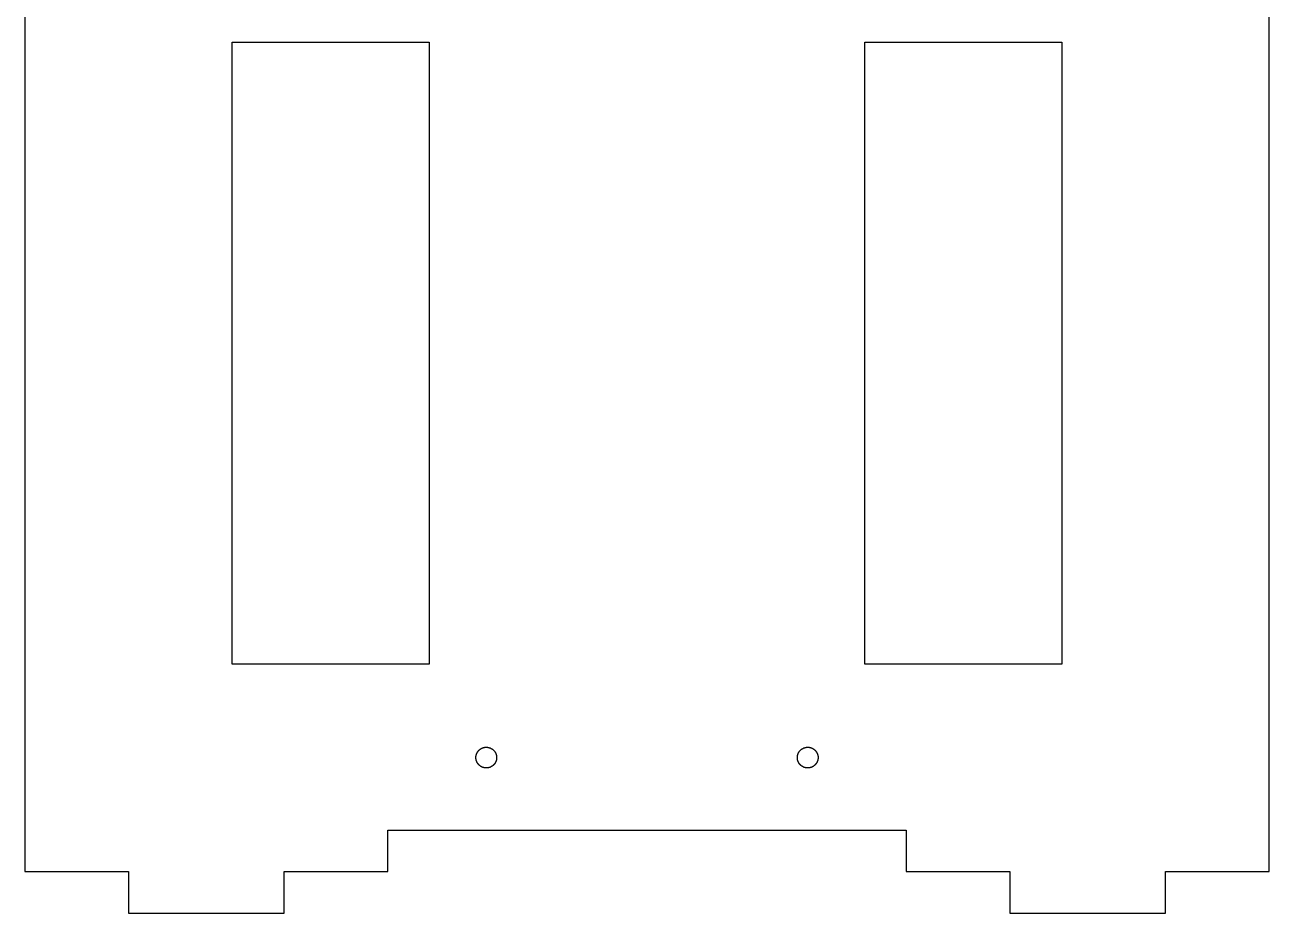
# Model space of a CAD drawing. Header units: metres. Extents: x 0 to 240, y -8 to 326.
# Drawn here: x 0 to 240, y -8 to 163.3 of the extents above; entities that cross this region are included whole.
import ezdxf

# ---------------------------------------------------------------- set-up
doc = ezdxf.new("R2010")
doc.units = ezdxf.units.M

msp = doc.modelspace()

# ---------------------------------------------------------------- linework, layer by layer
for p, q in [((0, 318), (0, 0)), ((240, 0), (240, 318)), ((40, 40), (40, 160)), ((40, 160), (78, 160)), ((78, 160), (78, 40)), ((162, 40), (162, 160)), ((162, 160), (200, 160)), ((200, 160), (200, 40)), ((78, 40), (40, 40)), ((200, 40), (162, 40)), ((88.9651, 23.9997), (89, 24)), ((89, 24), (89.0349, 23.9997)), ((150.965, 23.9997), (151, 24)), ((151, 24), (151.035, 23.9997)), ((87, 22), (87.0003, 22.0349)), ((87.0003, 21.9651), (87, 22)), ((87.0003, 22.0349), (87.0012, 22.0698)), ((87.0012, 21.9302), (87.0003, 21.9651)), ((87.0012, 22.0698), (87.0027, 22.1047)), ((87.0027, 21.8953), (87.0012, 21.9302)), ((87.0027, 22.1047), (87.0049, 22.1395)), ((87.0049, 21.8605), (87.0027, 21.8953)), ((87.0049, 22.1395), (87.0076, 22.1743)), ((87.0076, 21.8257), (87.0049, 21.8605)), ((87.0076, 22.1743), (87.011, 22.209)), ((87.011, 21.7909), (87.0076, 21.8257)), ((87.011, 22.209), (87.0149, 22.2437)), ((87.0149, 21.7563), (87.011, 21.7909)), ((87.0149, 22.2437), (87.0195, 22.2783)), ((87.0195, 21.7216), (87.0149, 21.7563)), ((87.0195, 22.2783), (87.0246, 22.3129)), ((87.0246, 21.6871), (87.0195, 21.7216)), ((87.0246, 22.3129), (87.0304, 22.3473)), ((87.0304, 21.6527), (87.0246, 21.6871)), ((87.0304, 22.3473), (87.0367, 22.3816)), ((87.0367, 21.6184), (87.0304, 21.6527)), ((87.0367, 22.3816), (87.0437, 22.4158)), ((87.0437, 21.5842), (87.0367, 21.6184)), ((87.0437, 22.4158), (87.0513, 22.4499)), ((87.0513, 22.4499), (87.0594, 22.4838)), ((87.0594, 22.4838), (87.0681, 22.5176)), ((87.0681, 22.5176), (87.0775, 22.5513)), ((87.0775, 22.5513), (87.0874, 22.5847)), ((87.0874, 22.5847), (87.0979, 22.618)), ((87.0979, 22.618), (87.109, 22.6511)), ((87.109, 22.6511), (87.1206, 22.684)), ((87.1206, 22.684), (87.1328, 22.7167)), ((87.1328, 22.7167), (87.1456, 22.7492)), ((87.1456, 22.7492), (87.159, 22.7814)), ((87.159, 22.7814), (87.1729, 22.8135)), ((87.1729, 22.8135), (87.1874, 22.8452)), ((87.1874, 22.8452), (87.2024, 22.8767)), ((87.2024, 22.8767), (87.218, 22.908)), ((87.218, 22.908), (87.2341, 22.9389)), ((87.2341, 22.9389), (87.2508, 22.9696)), ((87.2508, 22.9696), (87.2679, 23)), ((87.2679, 23), (87.2857, 23.0301)), ((87.2857, 23.0301), (87.3039, 23.0598)), ((87.3039, 23.0598), (87.3227, 23.0893)), ((87.3227, 23.0893), (87.3419, 23.1184)), ((87.3419, 23.1184), (87.3617, 23.1471)), ((87.3617, 23.1471), (87.382, 23.1756)), ((87.382, 23.1756), (87.4027, 23.2036)), ((87.4027, 23.2036), (87.424, 23.2313)), ((87.424, 23.2313), (87.4457, 23.2586)), ((87.4457, 23.2586), (87.4679, 23.2856)), ((87.4679, 23.2856), (87.4906, 23.3121)), ((87.4906, 23.3121), (87.5137, 23.3383)), ((87.5137, 23.3383), (87.5373, 23.364)), ((87.5373, 23.364), (87.5613, 23.3893)), ((87.5613, 23.3893), (87.5858, 23.4142)), ((87.5858, 23.4142), (87.6107, 23.4387)), ((87.6107, 23.4387), (87.636, 23.4627)), ((87.636, 23.4627), (87.6617, 23.4863)), ((87.6617, 23.4863), (87.6879, 23.5094)), ((87.6879, 23.5094), (87.7144, 23.5321)), ((87.7144, 23.5321), (87.7413, 23.5543)), ((87.7413, 23.5543), (87.7687, 23.576)), ((87.7687, 23.576), (87.7964, 23.5973)), ((87.7964, 23.5973), (87.8244, 23.618)), ((87.8244, 23.618), (87.8528, 23.6383)), ((87.8528, 23.6383), (87.8816, 23.6581)), ((87.8816, 23.6581), (87.9107, 23.6773)), ((87.9107, 23.6773), (87.9402, 23.6961)), ((87.9402, 23.6961), (87.9699, 23.7143)), ((87.9699, 23.7143), (88, 23.732)), ((88, 23.732), (88.0304, 23.7492)), ((88.0304, 23.7492), (88.0611, 23.7659)), ((88.0611, 23.7659), (88.092, 23.782)), ((88.092, 23.782), (88.1233, 23.7976)), ((88.1233, 23.7976), (88.1548, 23.8126)), ((88.1548, 23.8126), (88.1865, 23.8271)), ((88.1865, 23.8271), (88.2185, 23.841)), ((88.2185, 23.841), (88.2508, 23.8544)), ((88.2508, 23.8544), (88.2833, 23.8672)), ((88.2833, 23.8672), (88.3159, 23.8794)), ((88.3159, 23.8794), (88.3489, 23.891)), ((88.3489, 23.891), (88.382, 23.9021)), ((88.382, 23.9021), (88.4153, 23.9126)), ((88.4153, 23.9126), (88.4487, 23.9225)), ((88.4487, 23.9225), (88.4824, 23.9318)), ((88.4824, 23.9318), (88.5162, 23.9406)), ((88.5162, 23.9406), (88.5501, 23.9487)), ((88.5501, 23.9487), (88.5842, 23.9563)), ((88.5842, 23.9563), (88.6184, 23.9632)), ((88.6184, 23.9632), (88.6527, 23.9696)), ((88.6527, 23.9696), (88.6871, 23.9754)), ((88.6871, 23.9754), (88.7216, 23.9805)), ((88.7216, 23.9805), (88.7563, 23.9851)), ((88.7563, 23.9851), (88.7909, 23.989)), ((88.7909, 23.989), (88.8257, 23.9924)), ((88.8257, 23.9924), (88.8605, 23.9951)), ((88.8605, 23.9951), (88.8953, 23.9973)), ((88.8953, 23.9973), (88.9302, 23.9988)), ((88.9302, 23.9988), (88.9651, 23.9997)), ((89.0349, 23.9997), (89.0698, 23.9988)), ((89.0698, 23.9988), (89.1047, 23.9973)), ((89.1047, 23.9973), (89.1395, 23.9951)), ((89.1395, 23.9951), (89.1743, 23.9924)), ((89.1743, 23.9924), (89.2091, 23.989)), ((89.2091, 23.989), (89.2437, 23.9851)), ((89.2437, 23.9851), (89.2783, 23.9805)), ((89.2783, 23.9805), (89.3129, 23.9754)), ((89.3129, 23.9754), (89.3473, 23.9696)), ((89.3473, 23.9696), (89.3816, 23.9632)), ((89.3816, 23.9632), (89.4158, 23.9563)), ((89.4158, 23.9563), (89.4499, 23.9487)), ((89.4499, 23.9487), (89.4838, 23.9406)), ((89.4838, 23.9406), (89.5176, 23.9318)), ((89.5176, 23.9318), (89.5513, 23.9225)), ((89.5513, 23.9225), (89.5847, 23.9126)), ((89.5847, 23.9126), (89.618, 23.9021)), ((89.618, 23.9021), (89.6511, 23.891)), ((89.6511, 23.891), (89.684, 23.8794)), ((89.684, 23.8794), (89.7167, 23.8672)), ((89.7167, 23.8672), (89.7492, 23.8544)), ((89.7492, 23.8544), (89.7815, 23.841)), ((89.7815, 23.841), (89.8135, 23.8271)), ((89.8135, 23.8271), (89.8452, 23.8126)), ((89.8452, 23.8126), (89.8767, 23.7976)), ((89.8767, 23.7976), (89.908, 23.782)), ((89.908, 23.782), (89.9389, 23.7659)), ((89.9389, 23.7659), (89.9696, 23.7492)), ((89.9696, 23.7492), (90, 23.732)), ((90, 23.732), (90.0301, 23.7143)), ((90.0301, 23.7143), (90.0598, 23.6961)), ((90.0598, 23.6961), (90.0893, 23.6773)), ((90.0893, 23.6773), (90.1184, 23.6581)), ((90.1184, 23.6581), (90.1472, 23.6383)), ((90.1472, 23.6383), (90.1756, 23.618)), ((90.1756, 23.618), (90.2036, 23.5973)), ((90.2036, 23.5973), (90.2313, 23.576)), ((90.2313, 23.576), (90.2586, 23.5543)), ((90.2586, 23.5543), (90.2856, 23.5321)), ((90.2856, 23.5321), (90.3121, 23.5094)), ((90.3121, 23.5094), (90.3383, 23.4863)), ((90.3383, 23.4863), (90.364, 23.4627)), ((90.364, 23.4627), (90.3893, 23.4387)), ((90.3893, 23.4387), (90.4142, 23.4142)), ((90.4142, 23.4142), (90.4387, 23.3893)), ((90.4387, 23.3893), (90.4627, 23.364)), ((90.4627, 23.364), (90.4863, 23.3383)), ((90.4863, 23.3383), (90.5094, 23.3121)), ((90.5094, 23.3121), (90.5321, 23.2856)), ((90.5321, 23.2856), (90.5543, 23.2586)), ((90.5543, 23.2586), (90.576, 23.2313)), ((90.576, 23.2313), (90.5973, 23.2036)), ((90.5973, 23.2036), (90.618, 23.1756)), ((90.618, 23.1756), (90.6383, 23.1471)), ((90.6383, 23.1471), (90.6581, 23.1184)), ((90.6581, 23.1184), (90.6773, 23.0893)), ((90.6773, 23.0893), (90.6961, 23.0598)), ((90.6961, 23.0598), (90.7143, 23.0301)), ((90.7143, 23.0301), (90.732, 23)), ((90.732, 23), (90.7492, 22.9696)), ((90.7492, 22.9696), (90.7659, 22.9389)), ((90.7659, 22.9389), (90.782, 22.908)), ((90.782, 22.908), (90.7976, 22.8767)), ((90.7976, 22.8767), (90.8126, 22.8452)), ((90.8126, 22.8452), (90.8271, 22.8135)), ((90.8271, 22.8135), (90.841, 22.7814)), ((90.841, 22.7814), (90.8544, 22.7492)), ((90.8544, 22.7492), (90.8672, 22.7167)), ((90.8672, 22.7167), (90.8794, 22.684)), ((90.8794, 22.684), (90.891, 22.6511)), ((90.891, 22.6511), (90.9021, 22.618)), ((90.9021, 22.618), (90.9126, 22.5847)), ((90.9126, 22.5847), (90.9225, 22.5513)), ((90.9225, 22.5513), (90.9319, 22.5176)), ((90.9319, 22.5176), (90.9406, 22.4838)), ((90.9406, 22.4838), (90.9487, 22.4499)), ((90.9487, 22.4499), (90.9563, 22.4158)), ((90.9563, 22.4158), (90.9633, 22.3816)), ((90.9633, 21.6184), (90.9563, 21.5842)), ((90.9633, 22.3816), (90.9696, 22.3473)), ((90.9696, 21.6527), (90.9633, 21.6184)), ((90.9696, 22.3473), (90.9754, 22.3129)), ((90.9754, 21.6871), (90.9696, 21.6527)), ((90.9754, 22.3129), (90.9805, 22.2783)), ((90.9805, 21.7216), (90.9754, 21.6871)), ((90.9805, 22.2783), (90.9851, 22.2437)), ((90.9851, 21.7563), (90.9805, 21.7216)), ((90.9851, 22.2437), (90.989, 22.209)), ((90.989, 21.7909), (90.9851, 21.7563)), ((90.989, 22.209), (90.9924, 22.1743)), ((90.9924, 21.8257), (90.989, 21.7909)), ((90.9924, 22.1743), (90.9951, 22.1395)), ((90.9951, 21.8605), (90.9924, 21.8257)), ((90.9951, 22.1395), (90.9973, 22.1047)), ((90.9973, 21.8953), (90.9951, 21.8605)), ((90.9973, 22.1047), (90.9988, 22.0698)), ((90.9988, 21.9302), (90.9973, 21.8953)), ((90.9988, 22.0698), (90.9997, 22.0349)), ((90.9997, 21.9651), (90.9988, 21.9302)), ((90.9997, 22.0349), (91, 22)), ((91, 22), (90.9997, 21.9651)), ((149, 22.0349), (149.001, 22.0698)), ((149, 22), (149, 22.0349)), ((149, 21.9651), (149, 22)), ((149.001, 21.9302), (149, 21.9651)), ((149.001, 22.0698), (149.003, 22.1047)), ((149.003, 21.8953), (149.001, 21.9302)), ((149.003, 22.1047), (149.005, 22.1395)), ((149.005, 21.8605), (149.003, 21.8953)), ((149.005, 22.1395), (149.008, 22.1743)), ((149.008, 21.8257), (149.005, 21.8605)), ((149.008, 22.1743), (149.011, 22.209)), ((149.011, 21.7909), (149.008, 21.8257)), ((149.011, 22.209), (149.015, 22.2437)), ((149.015, 21.7563), (149.011, 21.7909)), ((149.015, 22.2437), (149.019, 22.2783)), ((149.019, 21.7216), (149.015, 21.7563)), ((149.019, 22.2783), (149.025, 22.3129)), ((149.025, 21.6871), (149.019, 21.7216)), ((149.025, 22.3129), (149.03, 22.3473)), ((149.03, 21.6527), (149.025, 21.6871)), ((149.03, 22.3473), (149.037, 22.3816)), ((149.037, 21.6184), (149.03, 21.6527)), ((149.037, 22.3816), (149.044, 22.4158)), ((149.044, 21.5842), (149.037, 21.6184)), ((149.044, 22.4158), (149.051, 22.4499)), ((149.051, 22.4499), (149.059, 22.4838)), ((149.059, 22.4838), (149.068, 22.5176)), ((149.068, 22.5176), (149.077, 22.5513)), ((149.077, 22.5513), (149.087, 22.5847)), ((149.087, 22.5847), (149.098, 22.618)), ((149.098, 22.618), (149.109, 22.6511)), ((149.109, 22.6511), (149.121, 22.684)), ((149.121, 22.684), (149.133, 22.7167)), ((149.133, 22.7167), (149.146, 22.7492)), ((149.146, 22.7492), (149.159, 22.7814)), ((149.159, 22.7814), (149.173, 22.8135)), ((149.173, 22.8135), (149.187, 22.8452)), ((149.187, 22.8452), (149.202, 22.8767)), ((149.202, 22.8767), (149.218, 22.908)), ((149.218, 22.908), (149.234, 22.9389)), ((149.234, 22.9389), (149.251, 22.9696)), ((149.251, 22.9696), (149.268, 23)), ((149.268, 23), (149.286, 23.0301)), ((149.286, 23.0301), (149.304, 23.0598)), ((149.304, 23.0598), (149.323, 23.0893)), ((149.323, 23.0893), (149.342, 23.1184)), ((149.342, 23.1184), (149.362, 23.1471)), ((149.362, 23.1471), (149.382, 23.1756)), ((149.382, 23.1756), (149.403, 23.2036)), ((149.403, 23.2036), (149.424, 23.2313)), ((149.424, 23.2313), (149.446, 23.2586)), ((149.446, 23.2586), (149.468, 23.2856)), ((149.468, 23.2856), (149.491, 23.3121)), ((149.491, 23.3121), (149.514, 23.3383)), ((149.514, 23.3383), (149.537, 23.364)), ((149.537, 23.364), (149.561, 23.3893)), ((149.561, 23.3893), (149.586, 23.4142)), ((149.586, 23.4142), (149.611, 23.4387)), ((149.611, 23.4387), (149.636, 23.4627)), ((149.636, 23.4627), (149.662, 23.4863)), ((149.662, 23.4863), (149.688, 23.5094)), ((149.688, 23.5094), (149.714, 23.5321)), ((149.714, 23.5321), (149.741, 23.5543)), ((149.741, 23.5543), (149.769, 23.576)), ((149.769, 23.576), (149.796, 23.5973)), ((149.796, 23.5973), (149.824, 23.618)), ((149.824, 23.618), (149.853, 23.6383)), ((149.853, 23.6383), (149.882, 23.6581)), ((149.882, 23.6581), (149.911, 23.6773)), ((149.911, 23.6773), (149.94, 23.6961)), ((149.94, 23.6961), (149.97, 23.7143)), ((149.97, 23.7143), (150, 23.732)), ((150, 23.732), (150.03, 23.7492)), ((150.03, 23.7492), (150.061, 23.7659)), ((150.061, 23.7659), (150.092, 23.782)), ((150.092, 23.782), (150.123, 23.7976)), ((150.123, 23.7976), (150.155, 23.8126)), ((150.155, 23.8126), (150.187, 23.8271)), ((150.187, 23.8271), (150.219, 23.841)), ((150.219, 23.841), (150.251, 23.8544)), ((150.251, 23.8544), (150.283, 23.8672)), ((150.283, 23.8672), (150.316, 23.8794)), ((150.316, 23.8794), (150.349, 23.891)), ((150.349, 23.891), (150.382, 23.9021)), ((150.382, 23.9021), (150.415, 23.9126)), ((150.415, 23.9126), (150.449, 23.9225)), ((150.449, 23.9225), (150.482, 23.9318)), ((150.482, 23.9318), (150.516, 23.9406)), ((150.516, 23.9406), (150.55, 23.9487)), ((150.55, 23.9487), (150.584, 23.9563)), ((150.584, 23.9563), (150.618, 23.9632)), ((150.618, 23.9632), (150.653, 23.9696)), ((150.653, 23.9696), (150.687, 23.9754)), ((150.687, 23.9754), (150.722, 23.9805)), ((150.722, 23.9805), (150.756, 23.9851)), ((150.756, 23.9851), (150.791, 23.989)), ((150.791, 23.989), (150.826, 23.9924)), ((150.826, 23.9924), (150.86, 23.9951)), ((150.86, 23.9951), (150.895, 23.9973)), ((150.895, 23.9973), (150.93, 23.9988)), ((150.93, 23.9988), (150.965, 23.9997)), ((151.035, 23.9997), (151.07, 23.9988)), ((151.07, 23.9988), (151.105, 23.9973)), ((151.105, 23.9973), (151.14, 23.9951)), ((151.14, 23.9951), (151.174, 23.9924)), ((151.174, 23.9924), (151.209, 23.989)), ((151.209, 23.989), (151.244, 23.9851)), ((151.244, 23.9851), (151.278, 23.9805)), ((151.278, 23.9805), (151.313, 23.9754)), ((151.313, 23.9754), (151.347, 23.9696)), ((151.347, 23.9696), (151.382, 23.9632)), ((151.382, 23.9632), (151.416, 23.9563)), ((151.416, 23.9563), (151.45, 23.9487)), ((151.45, 23.9487), (151.484, 23.9406)), ((151.484, 23.9406), (151.518, 23.9318)), ((151.518, 23.9318), (151.551, 23.9225)), ((151.551, 23.9225), (151.585, 23.9126)), ((151.585, 23.9126), (151.618, 23.9021)), ((151.618, 23.9021), (151.651, 23.891)), ((151.651, 23.891), (151.684, 23.8794)), ((151.684, 23.8794), (151.717, 23.8672)), ((151.717, 23.8672), (151.749, 23.8544)), ((151.749, 23.8544), (151.781, 23.841)), ((151.781, 23.841), (151.813, 23.8271)), ((151.813, 23.8271), (151.845, 23.8126)), ((151.845, 23.8126), (151.877, 23.7976)), ((151.877, 23.7976), (151.908, 23.782)), ((151.908, 23.782), (151.939, 23.7659)), ((151.939, 23.7659), (151.97, 23.7492)), ((151.97, 23.7492), (152, 23.732)), ((152, 23.732), (152.03, 23.7143)), ((152.03, 23.7143), (152.06, 23.6961)), ((152.06, 23.6961), (152.089, 23.6773)), ((152.089, 23.6773), (152.118, 23.6581)), ((152.118, 23.6581), (152.147, 23.6383)), ((152.147, 23.6383), (152.176, 23.618)), ((152.176, 23.618), (152.204, 23.5973)), ((152.204, 23.5973), (152.231, 23.576)), ((152.231, 23.576), (152.259, 23.5543)), ((152.259, 23.5543), (152.286, 23.5321)), ((152.286, 23.5321), (152.312, 23.5094)), ((152.312, 23.5094), (152.338, 23.4863)), ((152.338, 23.4863), (152.364, 23.4627)), ((152.364, 23.4627), (152.389, 23.4387)), ((152.389, 23.4387), (152.414, 23.4142)), ((152.414, 23.4142), (152.439, 23.3893)), ((152.439, 23.3893), (152.463, 23.364)), ((152.463, 23.364), (152.486, 23.3383)), ((152.486, 23.3383), (152.509, 23.3121)), ((152.509, 23.3121), (152.532, 23.2856)), ((152.532, 23.2856), (152.554, 23.2586)), ((152.554, 23.2586), (152.576, 23.2313)), ((152.576, 23.2313), (152.597, 23.2036)), ((152.597, 23.2036), (152.618, 23.1756)), ((152.618, 23.1756), (152.638, 23.1471)), ((152.638, 23.1471), (152.658, 23.1184)), ((152.658, 23.1184), (152.677, 23.0893)), ((152.677, 23.0893), (152.696, 23.0598)), ((152.696, 23.0598), (152.714, 23.0301)), ((152.714, 23.0301), (152.732, 23)), ((152.732, 23), (152.749, 22.9696)), ((152.749, 22.9696), (152.766, 22.9389)), ((152.766, 22.9389), (152.782, 22.908)), ((152.782, 22.908), (152.798, 22.8767)), ((152.798, 22.8767), (152.813, 22.8452)), ((152.813, 22.8452), (152.827, 22.8135)), ((152.827, 22.8135), (152.841, 22.7814)), ((152.841, 22.7814), (152.854, 22.7492)), ((152.854, 22.7492), (152.867, 22.7167)), ((152.867, 22.7167), (152.879, 22.684)), ((152.879, 22.684), (152.891, 22.6511)), ((152.891, 22.6511), (152.902, 22.618)), ((152.902, 22.618), (152.913, 22.5847)), ((152.913, 22.5847), (152.923, 22.5513)), ((152.923, 22.5513), (152.932, 22.5176)), ((152.932, 22.5176), (152.941, 22.4838)), ((152.941, 22.4838), (152.949, 22.4499)), ((152.949, 22.4499), (152.956, 22.4158)), ((152.956, 22.4158), (152.963, 22.3816)), ((152.963, 21.6184), (152.956, 21.5842)), ((152.963, 22.3816), (152.97, 22.3473)), ((152.97, 21.6527), (152.963, 21.6184)), ((152.97, 22.3473), (152.975, 22.3129)), ((152.975, 21.6871), (152.97, 21.6527)), ((152.975, 22.3129), (152.981, 22.2783)), ((152.981, 21.7216), (152.975, 21.6871)), ((152.981, 22.2783), (152.985, 22.2437)), ((152.985, 21.7563), (152.981, 21.7216)), ((152.985, 22.2437), (152.989, 22.209)), ((152.989, 21.7909), (152.985, 21.7563)), ((152.989, 22.209), (152.992, 22.1743)), ((152.992, 21.8257), (152.989, 21.7909)), ((152.992, 22.1743), (152.995, 22.1395)), ((152.995, 21.8605), (152.992, 21.8257)), ((152.995, 22.1395), (152.997, 22.1047)), ((152.997, 21.8953), (152.995, 21.8605)), ((152.997, 22.1047), (152.999, 22.0698)), ((152.999, 21.9302), (152.997, 21.8953)), ((152.999, 22.0698), (153, 22.0349)), ((153, 21.9651), (152.999, 21.9302)), ((153, 22.0349), (153, 22)), ((153, 22), (153, 21.9651)), ((87.0513, 21.5501), (87.0437, 21.5842)), ((87.0594, 21.5161), (87.0513, 21.5501)), ((87.0681, 21.4824), (87.0594, 21.5161)), ((87.0775, 21.4487), (87.0681, 21.4824)), ((87.0874, 21.4153), (87.0775, 21.4487)), ((87.0979, 21.382), (87.0874, 21.4153)), ((87.109, 21.3489), (87.0979, 21.382)), ((87.1206, 21.3159), (87.109, 21.3489)), ((87.1328, 21.2833), (87.1206, 21.3159)), ((87.1456, 21.2508), (87.1328, 21.2833)), ((87.159, 21.2185), (87.1456, 21.2508)), ((87.1729, 21.1865), (87.159, 21.2185)), ((87.1874, 21.1548), (87.1729, 21.1865)), ((87.2024, 21.1232), (87.1874, 21.1548)), ((87.218, 21.092), (87.2024, 21.1232)), ((87.2341, 21.0611), (87.218, 21.092)), ((87.2508, 21.0304), (87.2341, 21.0611)), ((87.2679, 21), (87.2508, 21.0304)), ((87.2857, 20.9699), (87.2679, 21)), ((87.3039, 20.9402), (87.2857, 20.9699)), ((87.3227, 20.9107), (87.3039, 20.9402)), ((87.3419, 20.8816), (87.3227, 20.9107)), ((87.3617, 20.8528), (87.3419, 20.8816)), ((87.382, 20.8244), (87.3617, 20.8528)), ((87.4027, 20.7964), (87.382, 20.8244)), ((87.424, 20.7687), (87.4027, 20.7964)), ((87.4457, 20.7413), (87.424, 20.7687)), ((87.4679, 20.7144), (87.4457, 20.7413)), ((87.4906, 20.6879), (87.4679, 20.7144)), ((87.5137, 20.6617), (87.4906, 20.6879)), ((87.5373, 20.636), (87.5137, 20.6617)), ((87.5613, 20.6107), (87.5373, 20.636)), ((87.5858, 20.5858), (87.5613, 20.6107)), ((87.6107, 20.5613), (87.5858, 20.5858)), ((87.636, 20.5373), (87.6107, 20.5613)), ((87.6617, 20.5137), (87.636, 20.5373)), ((87.6879, 20.4906), (87.6617, 20.5137)), ((87.7144, 20.4679), (87.6879, 20.4906)), ((87.7413, 20.4457), (87.7144, 20.4679)), ((87.7687, 20.424), (87.7413, 20.4457)), ((87.7964, 20.4027), (87.7687, 20.424)), ((87.8244, 20.382), (87.7964, 20.4027)), ((87.8528, 20.3617), (87.8244, 20.382)), ((87.8816, 20.3419), (87.8528, 20.3617)), ((87.9107, 20.3226), (87.8816, 20.3419)), ((87.9402, 20.3039), (87.9107, 20.3226)), ((87.9699, 20.2857), (87.9402, 20.3039)), ((88, 20.2679), (87.9699, 20.2857)), ((88.0304, 20.2507), (88, 20.2679)), ((88.0611, 20.2341), (88.0304, 20.2507)), ((88.092, 20.218), (88.0611, 20.2341)), ((88.1233, 20.2024), (88.092, 20.218)), ((88.1548, 20.1874), (88.1233, 20.2024)), ((88.1865, 20.1729), (88.1548, 20.1874)), ((88.2185, 20.159), (88.1865, 20.1729)), ((88.2508, 20.1456), (88.2185, 20.159)), ((88.2833, 20.1328), (88.2508, 20.1456)), ((88.3159, 20.1206), (88.2833, 20.1328)), ((88.3489, 20.109), (88.3159, 20.1206)), ((88.382, 20.0979), (88.3489, 20.109)), ((88.4153, 20.0874), (88.382, 20.0979)), ((88.4487, 20.0775), (88.4153, 20.0874)), ((88.4824, 20.0681), (88.4487, 20.0775)), ((88.5162, 20.0594), (88.4824, 20.0681)), ((88.5501, 20.0513), (88.5162, 20.0594)), ((88.5842, 20.0437), (88.5501, 20.0513)), ((88.6184, 20.0367), (88.5842, 20.0437)), ((88.6527, 20.0304), (88.6184, 20.0367)), ((88.6871, 20.0246), (88.6527, 20.0304)), ((88.7216, 20.0195), (88.6871, 20.0246)), ((88.7563, 20.0149), (88.7216, 20.0195)), ((88.7909, 20.011), (88.7563, 20.0149)), ((88.8257, 20.0076), (88.7909, 20.011)), ((88.8605, 20.0049), (88.8257, 20.0076)), ((88.8953, 20.0027), (88.8605, 20.0049)), ((88.9302, 20.0012), (88.8953, 20.0027)), ((88.9651, 20.0003), (88.9302, 20.0012)), ((89, 20), (88.9651, 20.0003)), ((89.0349, 20.0003), (89, 20)), ((89.0698, 20.0012), (89.0349, 20.0003)), ((89.1047, 20.0027), (89.0698, 20.0012)), ((89.1395, 20.0049), (89.1047, 20.0027)), ((89.1743, 20.0076), (89.1395, 20.0049)), ((89.2091, 20.011), (89.1743, 20.0076)), ((89.2437, 20.0149), (89.2091, 20.011)), ((89.2783, 20.0195), (89.2437, 20.0149)), ((89.3129, 20.0246), (89.2783, 20.0195)), ((89.3473, 20.0304), (89.3129, 20.0246)), ((89.3816, 20.0367), (89.3473, 20.0304)), ((89.4158, 20.0437), (89.3816, 20.0367)), ((89.4499, 20.0513), (89.4158, 20.0437)), ((89.4838, 20.0594), (89.4499, 20.0513)), ((89.5176, 20.0681), (89.4838, 20.0594)), ((89.5513, 20.0775), (89.5176, 20.0681)), ((89.5847, 20.0874), (89.5513, 20.0775)), ((89.618, 20.0979), (89.5847, 20.0874)), ((89.6511, 20.109), (89.618, 20.0979)), ((89.684, 20.1206), (89.6511, 20.109)), ((89.7167, 20.1328), (89.684, 20.1206)), ((89.7492, 20.1456), (89.7167, 20.1328)), ((89.7815, 20.159), (89.7492, 20.1456)), ((89.8135, 20.1729), (89.7815, 20.159)), ((89.8452, 20.1874), (89.8135, 20.1729)), ((89.8767, 20.2024), (89.8452, 20.1874)), ((89.908, 20.218), (89.8767, 20.2024)), ((89.9389, 20.2341), (89.908, 20.218)), ((89.9696, 20.2507), (89.9389, 20.2341)), ((90, 20.2679), (89.9696, 20.2507)), ((90.0301, 20.2857), (90, 20.2679)), ((90.0598, 20.3039), (90.0301, 20.2857)), ((90.0893, 20.3226), (90.0598, 20.3039)), ((90.1184, 20.3419), (90.0893, 20.3226)), ((90.1472, 20.3617), (90.1184, 20.3419)), ((90.1756, 20.382), (90.1472, 20.3617)), ((90.2036, 20.4027), (90.1756, 20.382)), ((90.2313, 20.424), (90.2036, 20.4027)), ((90.2586, 20.4457), (90.2313, 20.424)), ((90.2856, 20.4679), (90.2586, 20.4457)), ((90.3121, 20.4906), (90.2856, 20.4679)), ((90.3383, 20.5137), (90.3121, 20.4906)), ((90.364, 20.5373), (90.3383, 20.5137)), ((90.3893, 20.5613), (90.364, 20.5373)), ((90.4142, 20.5858), (90.3893, 20.5613)), ((90.4387, 20.6107), (90.4142, 20.5858)), ((90.4627, 20.636), (90.4387, 20.6107)), ((90.4863, 20.6617), (90.4627, 20.636)), ((90.5094, 20.6879), (90.4863, 20.6617)), ((90.5321, 20.7144), (90.5094, 20.6879)), ((90.5543, 20.7413), (90.5321, 20.7144)), ((90.576, 20.7687), (90.5543, 20.7413)), ((90.5973, 20.7964), (90.576, 20.7687)), ((90.618, 20.8244), (90.5973, 20.7964)), ((90.6383, 20.8528), (90.618, 20.8244)), ((90.6581, 20.8816), (90.6383, 20.8528)), ((90.6773, 20.9107), (90.6581, 20.8816)), ((90.6961, 20.9402), (90.6773, 20.9107)), ((90.7143, 20.9699), (90.6961, 20.9402)), ((90.732, 21), (90.7143, 20.9699)), ((90.7492, 21.0304), (90.732, 21)), ((90.7659, 21.0611), (90.7492, 21.0304)), ((90.782, 21.092), (90.7659, 21.0611)), ((90.7976, 21.1232), (90.782, 21.092)), ((90.8126, 21.1548), (90.7976, 21.1232)), ((90.8271, 21.1865), (90.8126, 21.1548)), ((90.841, 21.2185), (90.8271, 21.1865)), ((90.8544, 21.2508), (90.841, 21.2185)), ((90.8672, 21.2833), (90.8544, 21.2508)), ((90.8794, 21.3159), (90.8672, 21.2833)), ((90.891, 21.3489), (90.8794, 21.3159)), ((90.9021, 21.382), (90.891, 21.3489)), ((90.9126, 21.4153), (90.9021, 21.382)), ((90.9225, 21.4487), (90.9126, 21.4153)), ((90.9319, 21.4824), (90.9225, 21.4487)), ((90.9406, 21.5161), (90.9319, 21.4824)), ((90.9487, 21.5501), (90.9406, 21.5161)), ((90.9563, 21.5842), (90.9487, 21.5501)), ((149.051, 21.5501), (149.044, 21.5842)), ((149.059, 21.5161), (149.051, 21.5501)), ((149.068, 21.4824), (149.059, 21.5161)), ((149.077, 21.4487), (149.068, 21.4824)), ((149.087, 21.4153), (149.077, 21.4487)), ((149.098, 21.382), (149.087, 21.4153)), ((149.109, 21.3489), (149.098, 21.382)), ((149.121, 21.3159), (149.109, 21.3489)), ((149.133, 21.2833), (149.121, 21.3159)), ((149.146, 21.2508), (149.133, 21.2833)), ((149.159, 21.2185), (149.146, 21.2508)), ((149.173, 21.1865), (149.159, 21.2185)), ((149.187, 21.1548), (149.173, 21.1865)), ((149.202, 21.1232), (149.187, 21.1548)), ((149.218, 21.092), (149.202, 21.1232)), ((149.234, 21.0611), (149.218, 21.092)), ((149.251, 21.0304), (149.234, 21.0611)), ((149.268, 21), (149.251, 21.0304)), ((149.286, 20.9699), (149.268, 21)), ((149.304, 20.9402), (149.286, 20.9699)), ((149.323, 20.9107), (149.304, 20.9402)), ((149.342, 20.8816), (149.323, 20.9107)), ((149.362, 20.8528), (149.342, 20.8816)), ((149.382, 20.8244), (149.362, 20.8528)), ((149.403, 20.7964), (149.382, 20.8244)), ((149.424, 20.7687), (149.403, 20.7964)), ((149.446, 20.7413), (149.424, 20.7687)), ((149.468, 20.7144), (149.446, 20.7413)), ((149.491, 20.6879), (149.468, 20.7144)), ((149.514, 20.6617), (149.491, 20.6879)), ((149.537, 20.636), (149.514, 20.6617)), ((149.561, 20.6107), (149.537, 20.636)), ((149.586, 20.5858), (149.561, 20.6107)), ((149.611, 20.5613), (149.586, 20.5858)), ((149.636, 20.5373), (149.611, 20.5613)), ((149.662, 20.5137), (149.636, 20.5373)), ((149.688, 20.4906), (149.662, 20.5137)), ((149.714, 20.4679), (149.688, 20.4906)), ((149.741, 20.4457), (149.714, 20.4679)), ((149.769, 20.424), (149.741, 20.4457)), ((149.796, 20.4027), (149.769, 20.424)), ((149.824, 20.382), (149.796, 20.4027)), ((149.853, 20.3617), (149.824, 20.382)), ((149.882, 20.3419), (149.853, 20.3617)), ((149.911, 20.3226), (149.882, 20.3419)), ((149.94, 20.3039), (149.911, 20.3226)), ((149.97, 20.2857), (149.94, 20.3039)), ((150, 20.2679), (149.97, 20.2857)), ((150.03, 20.2507), (150, 20.2679)), ((150.061, 20.2341), (150.03, 20.2507)), ((150.092, 20.218), (150.061, 20.2341)), ((150.123, 20.2024), (150.092, 20.218)), ((150.155, 20.1874), (150.123, 20.2024)), ((150.187, 20.1729), (150.155, 20.1874)), ((150.219, 20.159), (150.187, 20.1729)), ((150.251, 20.1456), (150.219, 20.159)), ((150.283, 20.1328), (150.251, 20.1456)), ((150.316, 20.1206), (150.283, 20.1328)), ((150.349, 20.109), (150.316, 20.1206)), ((150.382, 20.0979), (150.349, 20.109)), ((150.415, 20.0874), (150.382, 20.0979)), ((150.449, 20.0775), (150.415, 20.0874)), ((150.482, 20.0681), (150.449, 20.0775)), ((150.516, 20.0594), (150.482, 20.0681)), ((150.55, 20.0513), (150.516, 20.0594)), ((150.584, 20.0437), (150.55, 20.0513)), ((150.618, 20.0367), (150.584, 20.0437)), ((150.653, 20.0304), (150.618, 20.0367)), ((150.687, 20.0246), (150.653, 20.0304)), ((150.722, 20.0195), (150.687, 20.0246)), ((150.756, 20.0149), (150.722, 20.0195)), ((150.791, 20.011), (150.756, 20.0149)), ((150.826, 20.0076), (150.791, 20.011)), ((150.86, 20.0049), (150.826, 20.0076)), ((150.895, 20.0027), (150.86, 20.0049)), ((150.93, 20.0012), (150.895, 20.0027)), ((150.965, 20.0003), (150.93, 20.0012)), ((151, 20), (150.965, 20.0003)), ((151.035, 20.0003), (151, 20)), ((151.07, 20.0012), (151.035, 20.0003)), ((151.105, 20.0027), (151.07, 20.0012)), ((151.14, 20.0049), (151.105, 20.0027)), ((151.174, 20.0076), (151.14, 20.0049)), ((151.209, 20.011), (151.174, 20.0076)), ((151.244, 20.0149), (151.209, 20.011)), ((151.278, 20.0195), (151.244, 20.0149)), ((151.313, 20.0246), (151.278, 20.0195)), ((151.347, 20.0304), (151.313, 20.0246)), ((151.382, 20.0367), (151.347, 20.0304)), ((151.416, 20.0437), (151.382, 20.0367)), ((151.45, 20.0513), (151.416, 20.0437)), ((151.484, 20.0594), (151.45, 20.0513)), ((151.518, 20.0681), (151.484, 20.0594)), ((151.551, 20.0775), (151.518, 20.0681)), ((151.585, 20.0874), (151.551, 20.0775)), ((151.618, 20.0979), (151.585, 20.0874)), ((151.651, 20.109), (151.618, 20.0979)), ((151.684, 20.1206), (151.651, 20.109)), ((151.717, 20.1328), (151.684, 20.1206)), ((151.749, 20.1456), (151.717, 20.1328)), ((151.781, 20.159), (151.749, 20.1456)), ((151.813, 20.1729), (151.781, 20.159)), ((151.845, 20.1874), (151.813, 20.1729)), ((151.877, 20.2024), (151.845, 20.1874)), ((151.908, 20.218), (151.877, 20.2024)), ((151.939, 20.2341), (151.908, 20.218)), ((151.97, 20.2507), (151.939, 20.2341)), ((152, 20.2679), (151.97, 20.2507)), ((152.03, 20.2857), (152, 20.2679)), ((152.06, 20.3039), (152.03, 20.2857)), ((152.089, 20.3226), (152.06, 20.3039)), ((152.118, 20.3419), (152.089, 20.3226)), ((152.147, 20.3617), (152.118, 20.3419)), ((152.176, 20.382), (152.147, 20.3617)), ((152.204, 20.4027), (152.176, 20.382)), ((152.231, 20.424), (152.204, 20.4027)), ((152.259, 20.4457), (152.231, 20.424)), ((152.286, 20.4679), (152.259, 20.4457)), ((152.312, 20.4906), (152.286, 20.4679)), ((152.338, 20.5137), (152.312, 20.4906)), ((152.364, 20.5373), (152.338, 20.5137)), ((152.389, 20.5613), (152.364, 20.5373)), ((152.414, 20.5858), (152.389, 20.5613)), ((152.439, 20.6107), (152.414, 20.5858)), ((152.463, 20.636), (152.439, 20.6107)), ((152.486, 20.6617), (152.463, 20.636)), ((152.509, 20.6879), (152.486, 20.6617)), ((152.532, 20.7144), (152.509, 20.6879)), ((152.554, 20.7413), (152.532, 20.7144)), ((152.576, 20.7687), (152.554, 20.7413)), ((152.597, 20.7964), (152.576, 20.7687)), ((152.618, 20.8244), (152.597, 20.7964)), ((152.638, 20.8528), (152.618, 20.8244)), ((152.658, 20.8816), (152.638, 20.8528)), ((152.677, 20.9107), (152.658, 20.8816)), ((152.696, 20.9402), (152.677, 20.9107)), ((152.714, 20.9699), (152.696, 20.9402)), ((152.732, 21), (152.714, 20.9699)), ((152.749, 21.0304), (152.732, 21)), ((152.766, 21.0611), (152.749, 21.0304)), ((152.782, 21.092), (152.766, 21.0611)), ((152.798, 21.1232), (152.782, 21.092)), ((152.813, 21.1548), (152.798, 21.1232)), ((152.827, 21.1865), (152.813, 21.1548)), ((152.841, 21.2185), (152.827, 21.1865)), ((152.854, 21.2508), (152.841, 21.2185)), ((152.867, 21.2833), (152.854, 21.2508)), ((152.879, 21.3159), (152.867, 21.2833)), ((152.891, 21.3489), (152.879, 21.3159)), ((152.902, 21.382), (152.891, 21.3489)), ((152.913, 21.4153), (152.902, 21.382)), ((152.923, 21.4487), (152.913, 21.4153)), ((152.932, 21.4824), (152.923, 21.4487)), ((152.941, 21.5161), (152.932, 21.4824)), ((152.949, 21.5501), (152.941, 21.5161)), ((152.956, 21.5842), (152.949, 21.5501)), ((70, 0), (70, 8)), ((70, 8), (170, 8)), ((170, 8), (170, 0)), ((0, 0), (20, 0)), ((20, 0), (20, -8)), ((50, 0), (70, 0)), ((50, -8), (50, 0)), ((170, 0), (190, 0)), ((190, 0), (190, -8)), ((220, -8), (220, 0)), ((220, 0), (240, 0)), ((20, -8), (50, -8)), ((190, -8), (220, -8))]:
    msp.add_line(p, q)

doc.saveas('drawing.dxf')
